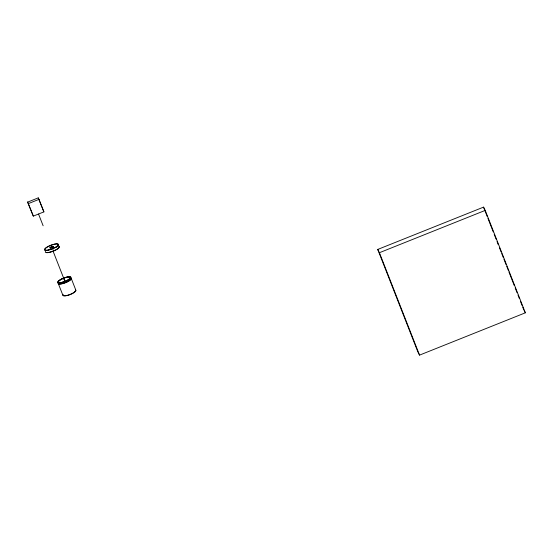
<?xml version="1.0" encoding="UTF-8"?>
<svg xmlns="http://www.w3.org/2000/svg" width="553" height="553" viewBox="0 0 553 553"><rect width="100%" height="100%" fill="white"/><g stroke="black" fill="none" stroke-linecap="round" stroke-linejoin="round"><path stroke-width="0.83" d="M27.65 202.108L38.233 197.877L38.993 199.363L43.901 211.882L33.318 216.112L27.65 202.108L33.318 216.112M28.417 203.594L38.993 199.363M377.734 249.444L483.543 207.126L485.223 210.396L525.35 312.811L419.54 355.123L417.861 351.853L377.734 249.444L379.413 252.714L419.54 355.123M379.413 252.714L485.223 210.396M524.009 310.192L525.35 312.811M43.901 211.882L38.233 197.877M63.595 278.318L65.026 281.325M483.543 207.126L487.304 216.728M487.933 218.331L493.262 231.928M494.202 234.327L496.082 239.131M497.023 241.53L498.274 244.73M499.532 247.931L501.101 251.933M501.723 253.53L503.292 257.532M503.921 259.136L506.113 264.735M506.742 266.332L508.311 270.334M508.933 271.938L514.262 285.535M515.202 287.94L517.09 292.737M518.03 295.136L519.281 298.337M520.532 301.537L522.101 305.539M522.73 307.143L523.67 309.542M71.226 278.38L75.906 290.332M38.53 214.032L43.134 225.769M52.97 250.889L65.213 282.127M58.286 283.53L62.966 295.482M75.249 291.148A6.332 1.666 -21.4 0 1 74.938 291.583M74.786 291.735A6.332 1.666 -21.4 0 1 74.427 292.067M74.213 292.233A6.332 1.666 -21.4 0 1 72.588 293.27M72.27 293.443A6.332 1.666 -21.4 0 1 71.593 293.781M71.24 293.947A6.332 1.666 -21.4 0 1 68.669 294.943M68.302 295.06A6.332 1.666 -21.4 0 1 66.56 295.496M66.236 295.558A6.332 1.666 -21.4 0 1 64.058 295.592M75.505 290A6.968 1.832 -21.4 0 1 69.623 294.79A6.968 1.832 -21.4 0 1 63.242 294.535M71.074 278.194A6.968 1.832 -21.4 0 1 67.141 281.919A6.968 1.832 -21.4 0 1 59.033 283.959M58.846 283.917A6.968 1.832 -21.4 0 1 58.355 282.894M71.067 278.035A7.127 1.873 -21.4 0 1 64.846 282.922A7.127 1.873 -21.4 0 1 58.383 282.666M69.256 277.855A7.127 1.873 -21.4 0 1 69.554 277.834M58.964 246.196A7.597 1.998 -21.4 0 1 52.915 251.311A7.597 1.998 -21.4 0 1 45.47 251.373M58.853 246.562A7.127 1.873 -21.4 0 1 57.215 249.009M56.918 249.209A7.127 1.873 -21.4 0 1 52.763 251.242M52.341 251.394A7.127 1.873 -21.4 0 1 51.097 251.809M50.689 251.926A7.127 1.873 -21.4 0 1 48.775 252.362M48.104 252.458A7.127 1.873 -21.4 0 1 46.521 252.451M50.758 248.027A7.127 1.873 -21.4 0 1 53.254 247.08M58.335 245.041A7.127 1.873 -21.4 0 1 58.328 245.546M57.899 246.189A7.127 1.873 -21.4 0 1 57.733 246.362M56.828 247.108A7.127 1.873 -21.4 0 1 56.551 247.302M53.337 249.03A7.127 1.873 -21.4 0 1 52.929 249.203M45.664 250.696A7.127 1.873 -21.4 0 1 45.498 250.64M45.056 250.191A7.127 1.873 -21.4 0 1 45.063 249.935M53.358 247.288A1.901 0.498 -21.4 0 1 53.178 247.447M50.15 247.979A1.901 0.498 -21.4 0 1 51.858 247.087A1.901 0.498 -21.4 0 1 53.392 246.894M61.39 282.618A6.968 1.832 -21.4 0 0 70.819 277.35A6.968 1.832 -21.4 0 0 60.712 279.486A6.968 1.832 -21.4 0 0 61.39 282.618A7.127 1.873 -21.4 0 0 70.957 277.267A7.127 1.873 -21.4 0 0 60.547 279.528A7.127 1.873 -21.4 0 0 61.424 282.666M61.653 282.369A6.332 1.666 -21.4 0 0 70.224 277.578A6.332 1.666 -21.4 0 0 61.051 279.514A6.332 1.666 -21.4 0 0 61.653 282.369M48.408 250.143A7.597 1.998 -21.4 0 0 58.583 244.385A7.597 1.998 -21.4 0 0 47.482 246.79A7.597 1.998 -21.4 0 0 48.408 250.143M48.491 249.97A7.127 1.873 -21.4 0 0 58.148 244.585A7.127 1.873 -21.4 0 0 47.835 246.756A7.127 1.873 -21.4 0 0 48.491 249.97M50.641 247.882A1.901 0.498 -21.4 0 0 53.268 246.451A1.901 0.498 -21.4 0 0 50.565 246.984A1.901 0.498 -21.4 0 0 50.641 247.882"/></g></svg>
